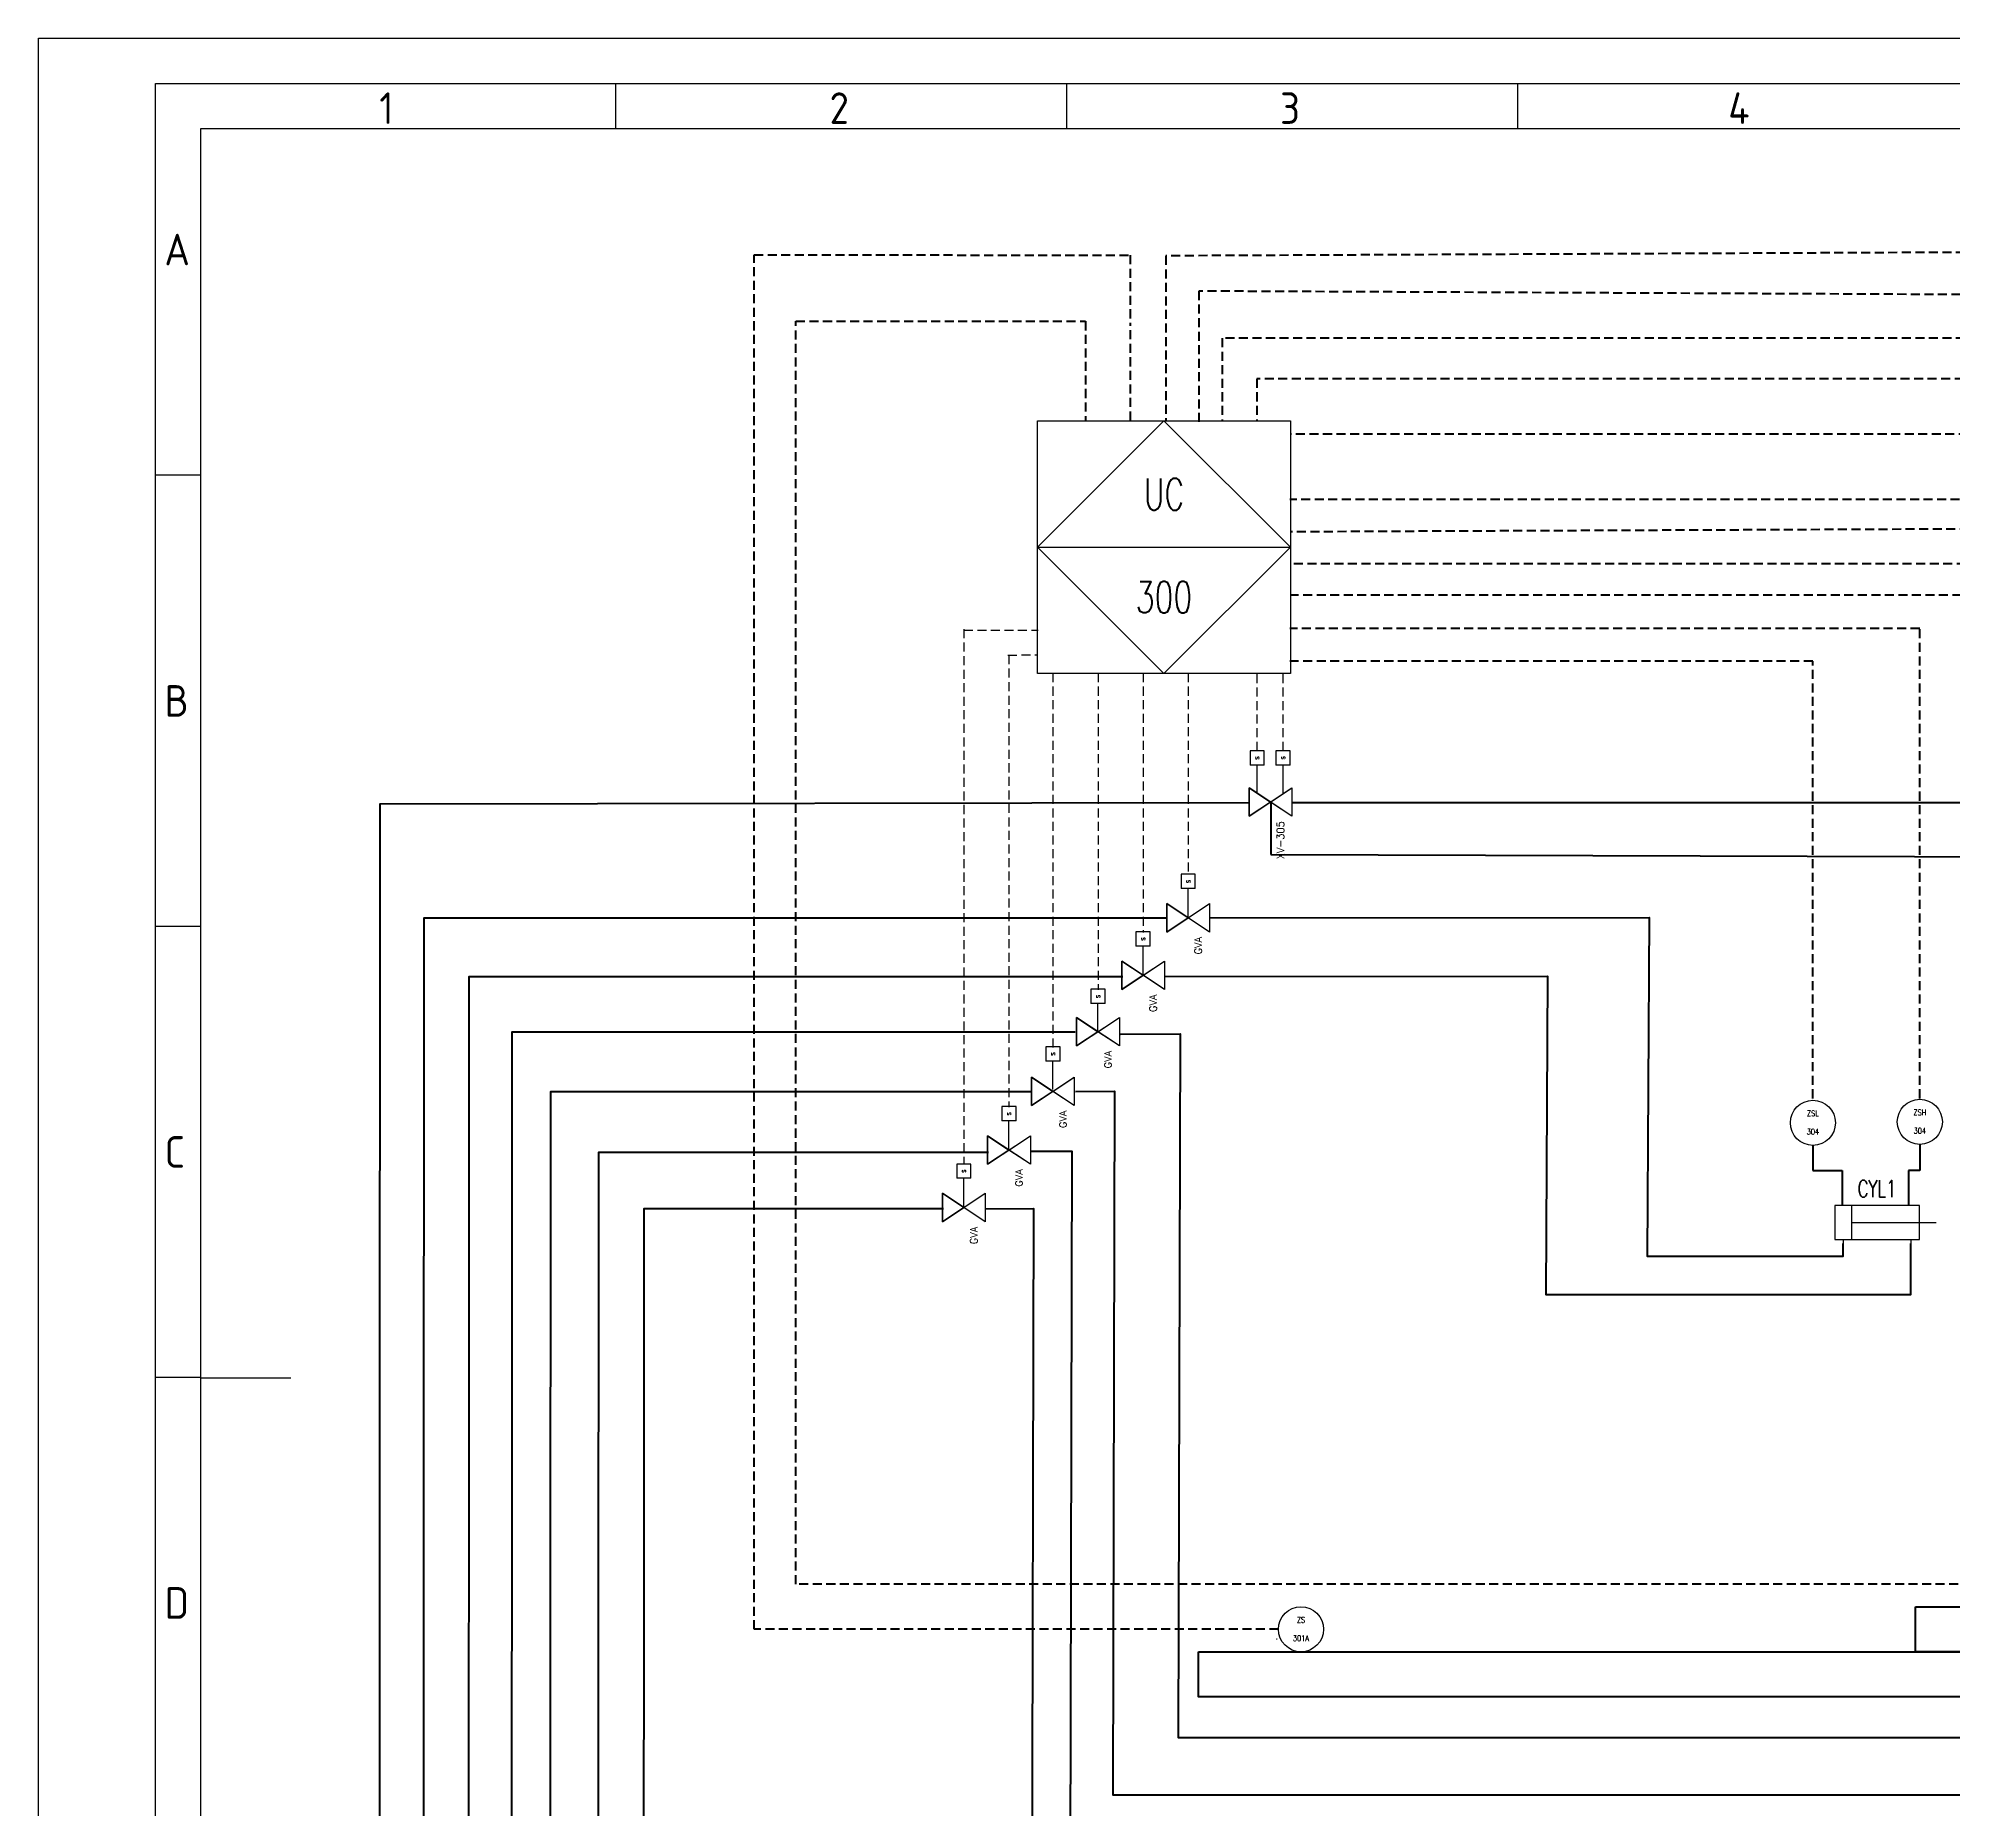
# Model space of a CAD drawing. Header units: inches. Extents: x 22 to 904, y 28 to 325.
# Drawn here: x 21.7 to 234.1, y 128.6 to 325 of the extents above; entities that cross this region are included whole.
import ezdxf
from ezdxf.enums import TextEntityAlignment as Align

# ---------------------------------------------------------------- set-up
doc = ezdxf.new("R2010")
doc.units = ezdxf.units.IN
doc.header["$MEASUREMENT"] = 0
doc.linetypes.add('TRAZOSX2', pattern=[1.5, 1, -0.5])
for name, color, linetype in [('035', 5, 'Continuous'), ('07', 7, 'Continuous'), ('MISC', 2, 'Continuous'), ('SYMS', 7, 'Continuous'), ('TAGS', 51, 'Continuous')]:
    doc.layers.add(name, color=color, linetype=linetype)
doc.layers.add('GRN_0.5mm^2', color=3, linetype='TRAZOSX2', lineweight=25)
doc.layers.add('SEÑAL NEUMATICA', color=5, linetype='Pneumatic Binary', lineweight=100)
doc.styles.add('ISO Proportional', font='isocp.shx')
doc.styles.add('WD', font='romans.shx')
doc.linetypes.add('Pneumatic Binary', pattern='A,0.25,[130,ltypeshp.shx,S=0.1,R=-45,X=0,Y=0],0.04,[130,ltypeshp.shx,S=0.1,R=55,X=0,Y=0],0.04,[130,ltypeshp.shx,S=0.1,R=-45,X=0,Y=0],1', length=1.33)
doc.linetypes.add('Pneumatic Signal', pattern='A,0.25,[130,ltypeshp.shx,S=0.1,R=-30,X=0,Y=0],0.04,[130,ltypeshp.shx,S=0.1,R=-30,X=0,Y=0],1', length=1.29)

# ---------------------------------------------------------------- blocks, each defined once
blk = doc.blocks.new('HIN1_INFRONT_MAIN_PLC')
for p, q in [((-0.5, -0.5), (-0.5, 0.5)), ((-0.5, 0.5), (0.5, 0.5)), ((0.5, 0.5), (0.5, -0.5)), ((0.5, -0.5), (-0.5, -0.5))]:
    blk.add_line(p, q)
at = {"ltscale": 0.127}
blk.add_line((-0.5, 0), (0.5, 0), dxfattribs=at)
at = {"ltscale": 25.4, "flags": 128}
blk.add_lwpolyline([(0, 0.5), (-0.5, 0), (0, -0.5), (0.5, 0)], close=True, dxfattribs=at)
at = {"ltscale": 3.2258, "flags": 128}
blk.add_lwpolyline([(0, 0.5), (-0.5, 0), (0, -0.5), (0.5, 0)], close=True, dxfattribs=at)
blk.add_lwpolyline([(0, 0.5), (-0.5, 0), (0, -0.5), (0.5, 0)], close=True, dxfattribs=at)
at = {"style": 'WD', "width": 0.7}
for tag, height, p in [('INST', 0.125, (-0.5816, 0.4156)), ('LOC', 0.125, (-0.5816, 0.254)), ('TERM01', 0.0625, (-0.5242, 0.0184))]:
    blk.add_attdef(tag, text='', height=height, dxfattribs=at).set_placement(p, align=Align.RIGHT)
for tag, p, height in [('TERM04', (0.0207, 0.5306), 0.0625), ('X2TERM04', (0, 0.5), 0.005), ('TERM03', (0.5222, 0.0184), 0.0625), ('X4TERM01', (-0.5, 0), 0.005), ('X1TERM03', (0.5, 0), 0.005), ('RATING1', (0.5485, -0.1677), 0.125), ('DESC1', (0.5485, -0.3266), 0.125), ('DESC2', (0.5485, -0.5165), 0.125), ('X8TERM02', (0, -0.5), 0.005), ('TERM02', (0.0233, -0.5809), 0.0625), ('DESC3', (0.5485, -0.6975), 0.125), ('WDTAGALT', (0.5485, -0.8716), 0.125)]:
    blk.add_attdef(tag, p, '', height=height, dxfattribs=at)
blk.add_attdef('XREF', text='', height=0.0625, rotation=0.0625, dxfattribs=at).set_placement((0.6297, 0.3767), align=Align.TOP_CENTER)
for tag, p in [('TAG1_PART1', (0, 0.147)), ('TAG1_PART2', (0, -0.2602))]:
    blk.add_attdef(tag, text='', height=0.125, dxfattribs=at).set_placement(p, align=Align.CENTER)
at = {"style": 'WD', "width": 0.7, "flags": 1}
for tag, p in [('WDTYPE', (-0.5767, -0.1697)), ('FAMILY', (-0.5789, -0.2227)), ('CAT', (-0.5871, -0.2531)), ('MFG', (-0.5859, -0.2796)), ('ASSYCODE', (-0.5662, -0.3061))]:
    blk.add_attdef(tag, text='', height=0.01, dxfattribs=at).set_placement(p, align=Align.CENTER)
blk = doc.blocks.new('IEC_border_a3')
at = {"layer": '035'}
for p, q in [((64, 292), (64, 287)), ((114, 292), (114, 287)), ((164, 292), (164, 287)), ((17.97, 248.58), (12.98, 248.58)), ((17.98, 198.54), (13, 198.54)), ((17.98, 148.54), (13, 148.54))]:
    blk.add_line(p, q, dxfattribs=at)
for points in [[(0, 297), (420, 297), (420, 0), (0, 0)], [(18, 287), (410, 287), (410, 10), (18, 10)]]:
    blk.add_lwpolyline(points, close=True, dxfattribs=at)
at = {"layer": '07'}
blk.add_line((18, 148.5), (28, 148.5), dxfattribs=at)
blk.add_lwpolyline([(13, 292), (415, 292), (415, 5), (13, 5)], close=True, dxfattribs=at)
at = {"layer": '035', "style": 'ISO Proportional'}
for s, p in [('1', (37.81, 287.5)), ('2', (87.73, 287.5)), ('3', (137.68, 287.5)), ('4', (187.38, 287.5)), ('A', (13.98, 271.83)), ('B', (14, 221.79)), ('C', (14, 171.79)), ('D', (14, 121.79))]:
    blk.add_text(s, height=3.5, dxfattribs=at).set_placement(p)
blk = doc.blocks.new('VAC1_SOLENOID')
for p, q in [((-0.75, -0.125), (-0.75, 0.125)), ((-0.75, 0.125), (-0.5, 0.125)), ((-0.5, -0.125), (-0.5, 0.125)), ((-0.5, -0.125), (-0.75, -0.125))]:
    blk.add_line(p, q)
at = {"ltscale": 3.2258}
blk.add_line((0, 0), (-0.5, 0), dxfattribs=at)
at = {"style": 'WD'}
for tag, height, p in [('INST', 0.125, (-0.84, 0.553)), ('LOC', 0.125, (-0.835, 0.368)), ('TAG1', 0.125, (-0.835, 0.17)), ('TERM03', 0.0625, (-0.769, 0.009))]:
    blk.add_attdef(tag, text='', height=height, dxfattribs=at).set_placement(p, align=Align.RIGHT)
blk.add_attdef('XREF', text='', height=0.0625, rotation=0.0625, dxfattribs=at).set_placement((-0.999, 0.095), align=Align.TOP_CENTER)
for tag, p, height in [('X4TERM03', (-0.75, 0), 0.005), ('TERM02', (-0.628, 0.134), 0.0625), ('X2TERM02', (-0.625, 0.125), 0.005), ('X8TERM01', (-0.625, -0.125), 0.005), ('TERM01', (-0.624, -0.201), 0.0625), ('DESC1', (-0.431, -0.209), 0.125), ('DESC2', (-0.431, -0.393), 0.125), ('DESC3', (-0.431, -0.583), 0.125), ('RATING1', (-0.431, -0.761), 0.125), ('WDTAGALT', (-0.421, -0.949), 0.125)]:
    blk.add_attdef(tag, p, '', height=height, dxfattribs=at)
blk.add_attdef('TEXT', text='', height=0.0625, dxfattribs=at).set_placement((-0.624, -0.004), align=Align.MIDDLE_CENTER)
at = {"style": 'WD', "flags": 1}
for tag, p in [('WDTYPE', (-0.828, -0.053)), ('FAMILY', (-0.831, -0.09)), ('CAT', (-0.831, -0.134)), ('MFG', (-0.829, -0.166)), ('ASSYCODE', (-0.801, -0.195))]:
    blk.add_attdef(tag, text='', height=0.01, dxfattribs=at).set_placement(p, align=Align.CENTER)
blk = doc.blocks.new('VGVA1_GATE_VALVE')
at = {"ltscale": 3.2258}
for p, q in [((-0.25, 0.375), (0.25, -0.375)), ((-0.25, -0.375), (0.25, 0.375)), ((0.25, 0.375), (-0.25, 0.375)), ((0.25, -0.375), (-0.25, -0.375))]:
    blk.add_line(p, q, dxfattribs=at)
at = {"ltscale": 25.4, "flags": 128}
for points in [[(0.25, 0.375), (0, 0), (-0.25, 0.375)], [(-0.25, -0.375), (0, 0), (0.25, -0.375)]]:
    blk.add_lwpolyline(points, close=True, dxfattribs=at)
at = {"style": 'WD'}
for tag, p, height in [('X2TERM03', (0, 0.375), 0.005), ('TERM03', (0.02, 0.388), 0.0625), ('X1TERM02', (0, 0), 0.005), ('TERM02', (0.034, 0.014), 0.0625), ('RATING1', (0.29, -0.178), 0.125), ('DESC1', (0.29, -0.394), 0.125), ('X8TERM01', (0, -0.375), 0.005), ('TERM01', (0.029, -0.455), 0.0625), ('DESC2', (0.29, -0.578), 0.125), ('DESC3', (0.29, -0.768), 0.125), ('WDTAGALT', (0.29, -0.948), 0.125)]:
    blk.add_attdef(tag, p, '', height=height, dxfattribs=at)
blk.add_attdef('XREF', text='', height=0.0625, rotation=0.0625, dxfattribs=at).set_placement((0.366, 0.368), align=Align.TOP_CENTER)
at = {"style": 'WD', "flags": 1}
for tag, p in [('INST', (-0.337, 0.128)), ('LOC', (-0.337, -0.049)), ('TAG1', (-0.337, -0.238))]:
    blk.add_attdef(tag, text='', height=0.125, dxfattribs=at).set_placement(p, align=Align.RIGHT)
for tag, p in [('WDTYPE', (-0.33, -0.297)), ('FAMILY', (-0.337, -0.356)), ('CAT', (-0.337, -0.401)), ('MFG', (-0.335, -0.432)), ('ASSYCODE', (-0.307, -0.461))]:
    blk.add_attdef(tag, text='', height=0.01, dxfattribs=at).set_placement(p, align=Align.CENTER)
blk = doc.blocks.new('HIN1_FIELD_MOUNT')
at = {"ltscale": 3.2258}
blk.add_circle((0, 0), 0.5, dxfattribs=at)
at = {"style": 'WD', "width": 0.7}
for tag, height, p in [('INST', 0.125, (-0.454, 0.471)), ('LOC', 0.125, (-0.454, 0.309)), ('TERM01', 0.0625, (-0.524, 0.018))]:
    blk.add_attdef(tag, text='', height=height, dxfattribs=at).set_placement(p, align=Align.RIGHT)
for tag, p, height in [('X2TERM04', (0, 0.5), 0.005), ('TERM04', (0.021, 0.531), 0.0625), ('X4TERM01', (-0.5, 0), 0.005), ('X1TERM03', (0.5, 0), 0.005), ('TERM03', (0.522, 0.018), 0.0625), ('RATING1', (0.513, -0.159), 0.125), ('DESC1', (0.513, -0.318), 0.125), ('DESC2', (0.513, -0.508), 0.125), ('X8TERM02', (0, -0.5), 0.005), ('TERM02', (0.023, -0.581), 0.0625), ('WDTAGALT', (0.513, -0.863), 0.125), ('DESC3', (0.513, -0.688), 0.125)]:
    blk.add_attdef(tag, p, '', height=height, dxfattribs=at)
for tag, p in [('TAG1_PART1', (0, 0.147)), ('TAG1_PART2', (0, -0.26))]:
    blk.add_attdef(tag, text='', height=0.125, dxfattribs=at).set_placement(p, align=Align.CENTER)
blk.add_attdef('XREF', text='', height=0.0625, rotation=0.0625, dxfattribs=at).set_placement((0.546, 0.412), align=Align.TOP_CENTER)
at = {"style": 'WD', "width": 0.7, "flags": 1}
for tag, p in [('WDTYPE', (-0.535, -0.17)), ('CAT', (-0.546, -0.253)), ('MFG', (-0.544, -0.28)), ('FAMILY', (-0.537, -0.223)), ('ASSYCODE', (-0.525, -0.306))]:
    blk.add_attdef(tag, text='', height=0.01, dxfattribs=at).set_placement(p, align=Align.CENTER)
blk = doc.blocks.new('VCY1_CYL_RETRACT')
for p, q in [((0.563, 0.281), (-0.063, 0.281)), ((-0.063, 0.281), (-0.063, 0.031)), ((0.062, 0.281), (0.062, 0.031)), ((0.062, 0.156), (0.688, 0.156)), ((0.563, 0.031), (0.563, 0.281)), ((-0.063, 0.031), (0.563, 0.031)), ((0, 0.031), (0, 0)), ((0.5, 0.031), (0.5, 0))]:
    blk.add_line(p, q)
at = {"style": 'WD', "width": 0.7}
for tag, p in [('INST', (0.25, 0.656)), ('LOC', (0.25, 0.5)), ('TAG1', (0.25, 0.344))]:
    blk.add_attdef(tag, text='', height=0.125, dxfattribs=at).set_placement(p, align=Align.CENTER)
at = {"style": 'WD'}
for tag, p, height, flags in [('WDBLKNAM', (0.343, 0.281), 0.01, 9), ('FAMILY', (0.35, 0.268), 0.01, 9), ('X8TERM01', (0, 0), 0.005, 1), ('WDTYPE', (0.062, 0.062), 0.01, 1), ('X8TERM02', (0.5, 0), 0.005, 1)]:
    blk.add_attdef(tag, p, '', height=height, dxfattribs=dict(at, flags=flags))
at = {"style": 'WD', "width": 0.7}
for tag, p in [('DESC1', (-0.125, 0.156)), ('DESC2', (-0.125, 0)), ('DESC3', (-0.125, -0.156)), ('WDTAGALT', (-0.125, -0.312))]:
    blk.add_attdef(tag, text='', height=0.125, dxfattribs=at).set_placement(p, align=Align.RIGHT)
at = {"linetype": 'Continuous', "style": 'WD', "flags": 9}
for tag, p in [('ASSYCODE', (0.375, 0.188)), ('MFG', (0.373, 0.205)), ('CAT', (0.375, 0.224))]:
    blk.add_attdef(tag, text='', height=0.01, dxfattribs=at).set_placement(p, align=Align.CENTER)
at = {"style": 'WD'}
blk.add_attdef('XREF', (0.656, 0.219), '', height=0.0625, dxfattribs=at)
at = {"style": 'WD', "width": 0.7}
for tag, p, height in [('RATING1', (0.688, 0), 0.125), ('TERM01', (0.031, -0.094), 0.0625), ('TERM02', (0.531, -0.094), 0.0625)]:
    blk.add_attdef(tag, p, '', height=height, dxfattribs=at)

msp = doc.modelspace()

# ---------------------------------------------------------------- linework, layer by layer
at = {"lineweight": 90}
for p, q in [((218.48, 202.25), (218.48, 199.47)), ((230.34, 202.3), (230.34, 199.47)), ((218.48, 199.47), (220.9, 199.47)), ((220.9, 199.47), (221.73, 199.47)), ((221.73, 199.47), (221.73, 195.67)), ((230.34, 199.47), (229.09, 199.47)), ((229.09, 199.47), (229.09, 195.67))]:
    msp.add_line(p, q, dxfattribs=at)
for points in [[(229.86, 151.1), (296.86, 151.1), (296.86, 146.1), (229.86, 146.1)], [(150.36, 146.1), (324.86, 146.1), (324.86, 141.1), (150.36, 141.1)]]:
    msp.add_lwpolyline(points, close=True, dxfattribs=at)
at = {"layer": 'GRN_0.5mm^2', "lineweight": 90}
msp.add_line((142.82, 282.61), (142.82, 293.38), dxfattribs=at)
at = {"layer": 'GRN_0.5mm^2', "color": 1, "lineweight": 30}
for p, q in [((124.36, 259.48), (124.36, 200.23)), ((124.36, 259.35), (132.61, 259.37)), ((129.24, 256.6), (132.49, 256.62)), ((129.36, 256.6), (129.36, 206.48)), ((134.24, 254.6), (134.24, 213.1)), ((139.24, 254.6), (139.24, 219.48)), ((144.24, 254.6), (144.24, 225.85)), ((149.24, 254.6), (149.24, 232.23)), ((156.88, 246), (156.88, 254.5)), ((159.75, 246), (159.75, 254.5))]:
    msp.add_line(p, q, dxfattribs=at)
at = {"layer": 'GRN_0.5mm^2', "lineweight": 90}
for points in [[(353.36, 261.23), (346.36, 261.23), (346.36, 301.73), (146.74, 300.86), (146.74, 282.6)], [(159.24, 148.6), (113.86, 148.6), (113.86, 148.6), (101.11, 148.6), (101.11, 300.98), (142.81, 300.93), (142.81, 293.22)], [(353.24, 254.1), (342.86, 254.1), (342.86, 296.07), (150.41, 296.95), (150.41, 282.46)], [(314.11, 151.1), (314.11, 153.6), (105.74, 153.6), (105.74, 293.6), (137.86, 293.6), (137.86, 282.48)], [(342.91, 203.88), (334.39, 203.88), (334.36, 291.73), (152.99, 291.73), (152.99, 282.48)], [(342.91, 192.02), (332.72, 192.02), (332.72, 287.23), (156.86, 287.23), (156.86, 282.48)], [(324.24, 148.73), (329.54, 148.73), (328.68, 281.1), (160.61, 281.1)], [(306.25, 176.81), (295.36, 176.85), (295.32, 187.87), (326.19, 188.1), (326.27, 273.85), (160.49, 273.85)], [(306.25, 164.95), (293.9, 164.9), (293.82, 189.05), (324.2, 189.1), (324.28, 270.94), (160.61, 270.26)], [(289.36, 180.35), (292.08, 180.35), (292.14, 190.1), (322.51, 190.1), (322.45, 266.72), (160.86, 266.73)], [(239.48, 191.48), (239.48, 263.23), (160.61, 263.23)], [(230.34, 207.46), (230.34, 259.56), (160.49, 259.56)], [(218.48, 207.46), (218.48, 255.94), (160.49, 255.94)]]:
    msp.add_lwpolyline(points, dxfattribs=at)
at = {"layer": 'SEÑAL NEUMATICA', "linetype": 'Pneumatic Signal'}
for p, q in [((158.38, 240.25), (158.38, 234.5)), ((160.75, 240.25), (362.5, 240.25))]:
    msp.add_line(p, q, dxfattribs=at)
at = {"layer": 'SEÑAL NEUMATICA', "color": 5, "linetype": 'Pneumatic Signal', "lineweight": 100}
msp.add_lwpolyline([(59.58, 77.48), (59.64, 240.12), (156, 240.25)], dxfattribs=at)
at = {"layer": 'SEÑAL NEUMATICA', "color": 5, "linetype": 'Pneumatic Signal', "lineweight": 90}
for points in [[(158.38, 234.5), (360.65, 233.88), (360.47, 202.85), (358.99, 202.85)], [(64.46, 77.48), (64.52, 227.48), (146.86, 227.48)], [(74.24, 77.48), (74.27, 214.85), (136.71, 214.85)], [(141.74, 214.59), (148.33, 214.61), (148.14, 136.6), (334.49, 136.6), (334.49, 168.35), (322.36, 168.35)], [(78.49, 77.23), (78.55, 208.23), (131.91, 208.23)], [(136.74, 208.21), (141.08, 208.24), (140.89, 130.23), (338.74, 130.23), (338.74, 175.85), (322.49, 175.85)], [(83.83, 77.35), (83.89, 201.48), (127.11, 201.48)], [(131.74, 201.59), (136.33, 201.61), (136.14, 123.6), (368.61, 123.6), (368.61, 145.35)], [(88.86, 77.48), (88.92, 195.23), (122.11, 195.23)], [(126.74, 195.21), (132.08, 195.24), (131.89, 116.85), (375.24, 116.85), (375.24, 145.23)]]:
    msp.add_lwpolyline(points, dxfattribs=at)
at = {"layer": 'SEÑAL NEUMATICA', "color": 5, "lineweight": 90}
for points in [[(151.61, 227.48), (200.33, 227.5), (200.14, 189.98), (221.86, 189.98), (221.86, 191.35)], [(69.46, 77.73), (69.52, 220.98), (141.99, 220.98)], [(146.61, 220.96), (189.08, 220.99), (188.89, 185.73), (229.36, 185.73), (229.36, 191.35)]]:
    msp.add_lwpolyline(points, dxfattribs=at)

# ---------------------------------------------------------------- block references
msp.add_blockref('IEC_border_a3', (21.74, 27.98))
at = {"layer": 'SYMS', "lineweight": 90}
ref = msp.add_blockref('HIN1_INFRONT_MAIN_PLC', (146.55, 268.56), dxfattribs=dict(at, xscale=28.025461812346, yscale=28.025461812346, zscale=28.025461812346))
ref.add_attrib('TAG1_PART1', 'UC', dxfattribs={"layer": 'TAGS', "color": 6, "height": 3.503, "style": 'WD', "width": 0.7}).set_placement((146.55, 272.68), align=Align.CENTER)
ref.add_attrib('TAG1_PART2', '300', dxfattribs={"layer": 'TAGS', "color": 6, "height": 3.503, "style": 'WD', "width": 0.7}).set_placement((146.55, 261.27), align=Align.CENTER)
at = {"layer": 'SYMS'}
ref = msp.add_blockref('VAC1_SOLENOID', (156.88, 241.25), dxfattribs=dict(at, xscale=-6.326257201592402, yscale=6.326257201592402, zscale=6.326257201592402, rotation=90))
ref.add_attrib('TEXT', 'S', dxfattribs={"layer": 'MISC', "height": 0.395, "rotation": 90, "style": 'WD'}).set_placement((156.9, 245.19), align=Align.MIDDLE_CENTER)
ref = msp.add_blockref('VAC1_SOLENOID', (159.75, 241.25), dxfattribs=dict(at, xscale=-6.326257201592402, yscale=6.326257201592402, zscale=6.326257201592402, rotation=90))
ref.add_attrib('TEXT', 'S', dxfattribs={"layer": 'MISC', "height": 0.395, "rotation": 90, "style": 'WD'}).set_placement((159.78, 245.2), align=Align.MIDDLE_CENTER)
ref = msp.add_blockref('VGVA1_GATE_VALVE', (158.36, 240.31), dxfattribs=dict(at, xscale=6.326257201592402, yscale=6.326257201592402, zscale=6.326257201592402, rotation=90))
ref.add_attrib('TAG1', 'XV-305', dxfattribs={"layer": 'TAGS', "height": 0.791, "rotation": 90, "style": 'WD'}).set_placement((159.86, 238.17), align=Align.RIGHT)
ref = msp.add_blockref('VAC1_SOLENOID', (149.23, 227.56), dxfattribs=dict(at, xscale=-6.326257201592402, yscale=6.326257201592402, zscale=6.326257201592402, rotation=90))
ref.add_attrib('TEXT', 'S', dxfattribs={"layer": 'MISC', "height": 0.395, "rotation": 90, "style": 'WD'}).set_placement((149.26, 231.5), align=Align.MIDDLE_CENTER)
ref = msp.add_blockref('VGVA1_GATE_VALVE', (149.23, 227.48), dxfattribs=dict(at, xscale=6.326257201592402, yscale=6.326257201592402, zscale=6.326257201592402, rotation=90))
ref.add_attrib('TAG1', 'GVA', dxfattribs={"layer": 'TAGS', "height": 0.791, "rotation": 90, "style": 'WD'}).set_placement((150.74, 225.35), align=Align.RIGHT)
ref = msp.add_blockref('VAC1_SOLENOID', (144.23, 221.18), dxfattribs=dict(at, xscale=-6.326257201592402, yscale=6.326257201592402, zscale=6.326257201592402, rotation=90))
ref.add_attrib('TEXT', 'S', dxfattribs={"layer": 'MISC', "height": 0.395, "rotation": 90, "style": 'WD'}).set_placement((144.26, 225.13), align=Align.MIDDLE_CENTER)
ref = msp.add_blockref('VGVA1_GATE_VALVE', (144.23, 221.1), dxfattribs=dict(at, xscale=6.326257201592402, yscale=6.326257201592402, zscale=6.326257201592402, rotation=90))
ref.add_attrib('TAG1', 'GVA', dxfattribs={"layer": 'TAGS', "height": 0.791, "rotation": 90, "style": 'WD'}).set_placement((145.74, 218.97), align=Align.RIGHT)
ref = msp.add_blockref('VAC1_SOLENOID', (139.23, 214.81), dxfattribs=dict(at, xscale=-6.326257201592402, yscale=6.326257201592402, zscale=6.326257201592402, rotation=90))
ref.add_attrib('TEXT', 'S', dxfattribs={"layer": 'MISC', "height": 0.395, "rotation": 90, "style": 'WD'}).set_placement((139.26, 218.75), align=Align.MIDDLE_CENTER)
ref = msp.add_blockref('VGVA1_GATE_VALVE', (139.23, 214.85), dxfattribs=dict(at, xscale=6.326257201592402, yscale=6.326257201592402, zscale=6.326257201592402, rotation=90))
ref.add_attrib('TAG1', 'GVA', dxfattribs={"layer": 'TAGS', "height": 0.791, "rotation": 90, "style": 'WD'}).set_placement((140.74, 212.72), align=Align.RIGHT)
ref = msp.add_blockref('VAC1_SOLENOID', (134.23, 208.43), dxfattribs=dict(at, xscale=-6.326257201592402, yscale=6.326257201592402, zscale=6.326257201592402, rotation=90))
ref.add_attrib('TEXT', 'S', dxfattribs={"layer": 'MISC', "height": 0.395, "rotation": 90, "style": 'WD'}).set_placement((134.26, 212.38), align=Align.MIDDLE_CENTER)
ref = msp.add_blockref('VGVA1_GATE_VALVE', (134.23, 208.23), dxfattribs=dict(at, xscale=6.326257201592402, yscale=6.326257201592402, zscale=6.326257201592402, rotation=90))
ref.add_attrib('TAG1', 'GVA', dxfattribs={"layer": 'TAGS', "height": 0.791, "rotation": 90, "style": 'WD'}).set_placement((135.74, 206.1), align=Align.RIGHT)
ref = msp.add_blockref('VAC1_SOLENOID', (129.36, 201.81), dxfattribs=dict(at, xscale=-6.326257201592402, yscale=6.326257201592402, zscale=6.326257201592402, rotation=90))
ref.add_attrib('TEXT', 'S', dxfattribs={"layer": 'MISC', "height": 0.395, "rotation": 90, "style": 'WD'}).set_placement((129.38, 205.75), align=Align.MIDDLE_CENTER)
ref = msp.add_blockref('HIN1_FIELD_MOUNT', (218.5, 204.75), dxfattribs=dict(at, xscale=5, yscale=5, zscale=5))
ref.add_attrib('TAG1_PART1', 'ZSL', dxfattribs={"layer": 'TAGS', "height": 0.625, "style": 'WD', "width": 0.7}).set_placement((218.5, 205.48), align=Align.CENTER)
ref.add_attrib('TAG1_PART2', '304', dxfattribs={"layer": 'TAGS', "height": 0.625, "style": 'WD', "width": 0.7}).set_placement((218.5, 203.45), align=Align.CENTER)
ref = msp.add_blockref('HIN1_FIELD_MOUNT', (230.36, 204.85), dxfattribs=dict(at, xscale=5, yscale=5, zscale=5))
ref.add_attrib('TAG1_PART1', 'ZSH', dxfattribs={"layer": 'TAGS', "height": 0.625, "style": 'WD', "width": 0.7}).set_placement((230.36, 205.58), align=Align.CENTER)
ref.add_attrib('TAG1_PART2', '304', dxfattribs={"layer": 'TAGS', "height": 0.625, "style": 'WD', "width": 0.7}).set_placement((230.36, 203.55), align=Align.CENTER)
ref = msp.add_blockref('VGVA1_GATE_VALVE', (129.36, 201.73), dxfattribs=dict(at, xscale=6.326257201592402, yscale=6.326257201592402, zscale=6.326257201592402, rotation=90))
ref.add_attrib('TAG1', 'GVA', dxfattribs={"layer": 'TAGS', "height": 0.791, "rotation": 90, "style": 'WD'}).set_placement((130.86, 199.6), align=Align.RIGHT)
ref = msp.add_blockref('VAC1_SOLENOID', (124.36, 195.43), dxfattribs=dict(at, xscale=-6.326257201592402, yscale=6.326257201592402, zscale=6.326257201592402, rotation=90))
ref.add_attrib('TEXT', 'S', dxfattribs={"layer": 'MISC', "height": 0.395, "rotation": 90, "style": 'WD'}).set_placement((124.38, 199.38), align=Align.MIDDLE_CENTER)
ref = msp.add_blockref('VCY1_CYL_RETRACT', (221.86, 191.35), dxfattribs=dict(at, xscale=15, yscale=15, zscale=15))
ref.add_attrib('TAG1', 'CYL1', dxfattribs={"layer": 'TAGS', "height": 1.875, "style": 'WD', "width": 0.7}).set_placement((225.61, 196.51), align=Align.CENTER)
ref = msp.add_blockref('VGVA1_GATE_VALVE', (124.36, 195.35), dxfattribs=dict(at, xscale=6.326257201592402, yscale=6.326257201592402, zscale=6.326257201592402, rotation=90))
ref.add_attrib('TAG1', 'GVA', dxfattribs={"layer": 'TAGS', "height": 0.791, "rotation": 90, "style": 'WD'}).set_placement((125.86, 193.22), align=Align.RIGHT)
ref = msp.add_blockref('HIN1_FIELD_MOUNT', (161.74, 148.6), dxfattribs=dict(at, xscale=5, yscale=5, zscale=5))
ref.add_attrib('TAG1_PART1', 'ZS', dxfattribs={"layer": 'TAGS', "height": 0.625, "style": 'WD', "width": 0.7}).set_placement((161.74, 149.33), align=Align.CENTER)
ref.add_attrib('TAG1_PART2', '301A', dxfattribs={"layer": 'TAGS', "height": 0.625, "style": 'WD', "width": 0.7}).set_placement((161.74, 147.3), align=Align.CENTER)
ref.add_attrib('FAMILY', 'INS', dxfattribs={"layer": 'MISC', "height": 0.05, "style": 'WD', "width": 0.7}).set_placement((159.05, 147.49), align=Align.CENTER)

doc.saveas('drawing.dxf')
